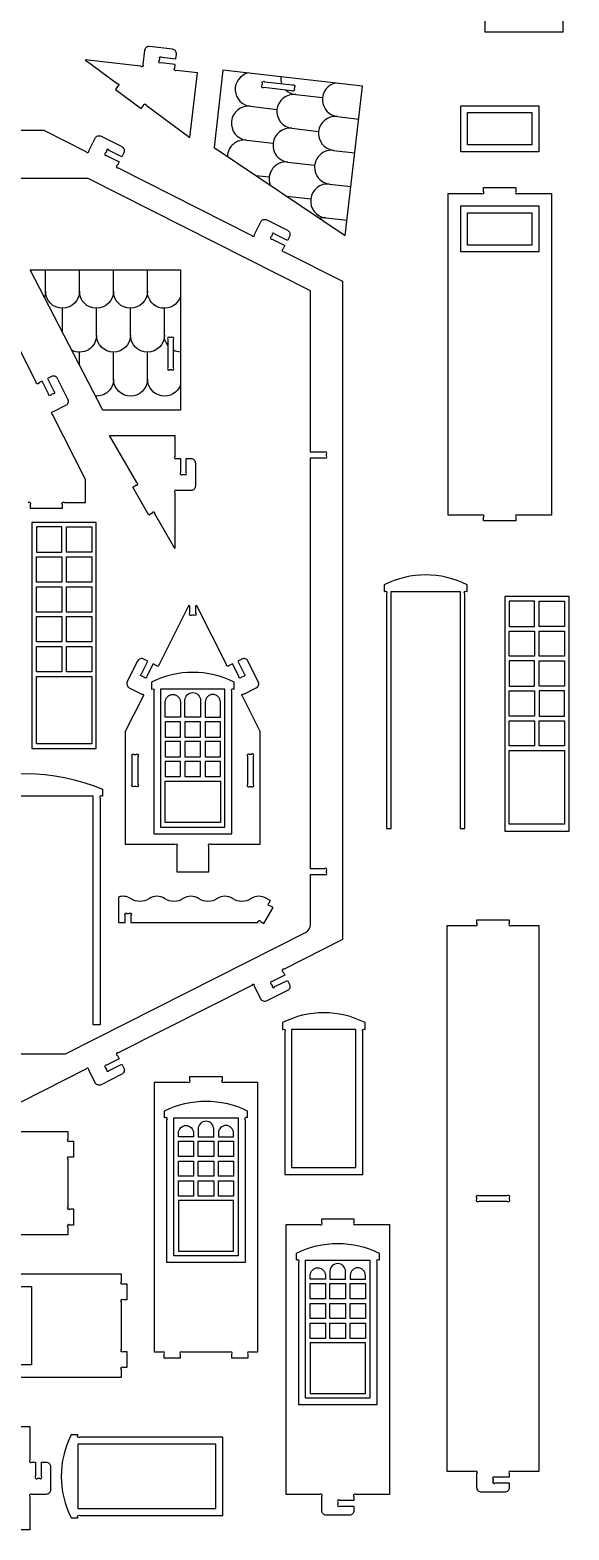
# Model space of a CAD drawing. Extents: x -923 to 1153, y -842 to 974.
# Drawn here: x 832 to 1113, y -828 to -45 of the extents above; entities that cross this region are included whole.
import ezdxf

# ---------------------------------------------------------------- set-up
doc = ezdxf.new("R2010")
doc.units = 0
doc.header["$MEASUREMENT"] = 0
doc.layers.get('0').update_dxf_attribs({"linetype": 'CONTINUOUS'})

msp = doc.modelspace()

# ---------------------------------------------------------------- linework, layer by layer
for points in [[(1068.08, 29.57), (1068.22, 29.57, -1), (1069.28, 28.51), (1069.28, -46.03), (1110.08, -46.03), (1110.08, 28.51, -1), (1111.14, 29.57), (1111.28, 29.57), (1111.28, 33.17, 0.238913), (1068.08, 33.17)], [(919.05, -67.41), (908.18, -66.16, -1), (907.25, -64.98), (907.47, -63.06), (900.18, -62.22, -1), (899.25, -61.04), (899.35, -60.17, -1), (900.53, -59.24), (907.82, -60.08), (908.09, -57.69, 0.414214), (905.98, -55.03), (894.06, -53.66, 0.414214), (891.4, -55.77), (890.56, -63.06, -1), (889.39, -63.99), (860.48, -60.66), (877.16, -73.04, -1), (877.38, -74.52), (876.22, -76.08), (889.72, -86.09), (890.87, -84.53, -1), (892.35, -84.31), (915.16, -101.22)], [(968.42, -76.72), (953.84, -75.04, -1), (952.91, -73.87), (953.01, -72.99, -1), (954.18, -72.06), (968.76, -73.74, -1), (969.7, -74.92), (969.6, -75.79, -1)], [(1050, -130.33), (1067.53, -130.33, 1), (1068.59, -129.27), (1068.59, -127.33), (1085.39, -127.33), (1085.39, -128.83), (1085.39, -129.27, 1), (1086.45, -130.33), (1103.98, -130.33), (1103.98, -298.33), (1086.45, -298.33, 1), (1085.39, -299.39), (1085.39, -301.33), (1068.59, -301.33), (1068.59, -299.39, 1), (1067.53, -298.33), (1050, -298.33)], [(903.61, -206.6), (903.61, -221.28, 1), (904.67, -222.34), (905.55, -222.34, 1), (906.61, -221.28), (906.61, -206.6, 1), (905.55, -205.54), (904.67, -205.54, 1)], [(907.21, -256.71), (907.21, -267.65, 1), (908.27, -268.71), (910.21, -268.71), (910.21, -276.05, 1), (911.27, -277.11), (912.15, -277.11, 1), (913.21, -276.05), (913.21, -268.71), (915.61, -268.71, -0.414214), (918.01, -271.11), (918.01, -283.11, -0.414214), (915.61, -285.51), (908.27, -285.51, 1), (907.21, -286.57), (907.21, -315.66), (896.83, -297.68, 1), (895.38, -297.29), (893.7, -298.26), (885.3, -283.71), (886.98, -282.74, 1), (887.37, -281.29), (873.18, -256.71)], [(1020.3, -461.86), (1020.3, -338.26), (1056.3, -338.26), (1056.3, -461.86), (1058.7, -461.86), (1058.7, -339.32, -1), (1059.76, -338.26), (1059.9, -338.26), (1059.9, -334.66, 0.238913), (1016.7, -334.66), (1016.7, -338.26), (1016.84, -338.26, -1), (1017.9, -339.32), (1017.9, -461.86)], [(881.4, -470.17), (907.19, -470.17, -1), (908.25, -471.23), (908.25, -484.57), (925.05, -484.57), (925.05, -471.23, -1), (926.11, -470.17), (951.9, -470.17), (951.9, -411.22), (942.79, -393.18, -1), (943.26, -391.76), (949.81, -388.45, 0.414214), (950.87, -385.23), (945.47, -374.51, 0.414214), (942.24, -373.45), (940.1, -374.53), (943.41, -381.09, -1), (942.94, -382.51), (942.15, -382.91, -1), (940.73, -382.44), (937.42, -375.89), (935.69, -376.76, -1), (934.27, -376.29), (918.84, -345.73), (918.15, -345.73), (918.15, -349.47, -1), (917.09, -350.53), (916.21, -350.53, -1), (915.15, -349.47), (915.15, -345.73), (914.45, -345.73), (899.03, -376.29, -1), (897.6, -376.76), (895.87, -375.89), (892.56, -382.44, -1), (891.14, -382.91), (890.36, -382.51, -1), (889.89, -381.09), (893.19, -374.53), (891.05, -373.45, 0.414214), (887.83, -374.51), (882.42, -385.23, 0.414214), (883.48, -388.45), (890.03, -391.76, -1), (890.5, -393.18), (881.4, -411.22)], [(895.05, -389.17), (895.19, -389.17, -1), (896.25, -390.23), (896.25, -464.77), (937.05, -464.77), (937.05, -390.23, -1), (938.11, -389.17), (938.25, -389.17), (938.25, -385.57, 0.238913), (895.05, -385.57)], [(912.57, -403.83), (912.57, -395.05, -1), (920.73, -395.05), (920.73, -403.83)], [(910.17, -395.91), (910.17, -403.83), (902.25, -403.83), (902.25, -395.91, -1)], [(923.13, -395.91), (923.13, -403.83), (931.05, -403.83), (931.05, -395.91, 1)], [(888, -424.28), (888, -438.96, -1), (886.94, -440.02), (886.06, -440.02, -1), (885, -438.96), (885, -424.28, -1), (886.06, -423.22), (886.94, -423.22, -1)], [(945.3, -424.28), (945.3, -438.96, 1), (946.36, -440.02), (947.24, -440.02, 1), (948.3, -438.96), (948.3, -424.28, 1), (947.24, -423.22), (946.36, -423.22, 1)], [(869.49, -445.07), (869.35, -445.07, 1), (868.29, -446.13), (868.29, -564.36), (864.69, -564.36), (864.69, -445.07), (793.89, -445.07), (793.89, -564.36), (790.29, -564.36), (790.29, -446.13, 1), (789.22, -445.07), (789.09, -445.07), (789.09, -441.47, -0.205755), (869.49, -441.47)], [(958.64, -503.22), (956.96, -502.25, -1), (956.57, -500.8), (957.29, -499.55, -0.068104), (955.13, -498.5, 0.300981), (947.18, -498.5, -0.300981), (937.39, -498.5, 0.300981), (929.44, -498.5, -0.300981), (919.65, -498.5, 0.300981), (911.7, -498.5, -0.300981), (901.91, -498.5, 0.300981), (893.96, -498.5, -0.300981), (884.17, -498.5, 0.236244), (877.77, -497.73), (877.77, -511.02), (881.37, -511.02), (881.37, -507.28, -1), (882.43, -506.22), (883.31, -506.22, -1), (884.37, -507.28), (884.37, -511.02), (950.67, -511.02), (950.71, -510.95, -1), (952.16, -510.56), (953.84, -511.53)], [(1049.49, -512.58), (1064.03, -512.58, 1), (1065.09, -511.52), (1065.09, -509.58), (1081.89, -509.58), (1081.89, -511.52, 1), (1082.95, -512.58), (1097.49, -512.58), (1097.49, -797.58), (1082.95, -797.58, 1), (1081.89, -798.64), (1081.89, -800.58), (1074.55, -800.58, 1), (1073.49, -801.64), (1073.49, -802.52, 1), (1074.55, -803.58), (1081.89, -803.58), (1081.89, -805.98, -0.414214), (1079.49, -808.38), (1067.49, -808.38, -0.414214), (1065.09, -805.98), (1065.09, -798.64, 1), (1064.03, -797.58), (1049.49, -797.58)], [(963.46, -566.89), (963.6, -566.89, -1), (964.66, -567.95), (964.66, -642.49), (1005.46, -642.49), (1005.46, -567.95, -1), (1006.52, -566.89), (1006.66, -566.89), (1006.66, -563.29, 0.238913), (963.46, -563.29)], [(896.56, -594.38), (914.08, -594.38, 1), (915.14, -593.32), (915.14, -591.38), (931.94, -591.38), (931.94, -592.88), (931.94, -593.32, 1), (933.01, -594.38), (950.53, -594.38), (950.53, -735.38), (946.5, -735.38, 1), (945.44, -736.44), (945.44, -738.38), (937.04, -738.38), (937.04, -736.44, 1), (935.98, -735.38), (911.11, -735.38, 1), (910.05, -736.44), (910.05, -738.38), (901.65, -738.38), (901.65, -736.44, 1), (900.59, -735.38), (896.56, -735.38)], [(945.14, -612.98), (945.01, -612.98, 1), (943.94, -614.04), (943.94, -688.58), (903.14, -688.58), (903.14, -614.04, 1), (902.08, -612.98), (901.94, -612.98), (901.94, -609.38, -0.238913), (945.14, -609.38)], [(917.06, -620.92), (917.06, -622.84), (909.14, -622.84), (909.14, -620.92, -1)], [(927.62, -622.84), (927.62, -618.86, 1), (919.46, -618.86), (919.46, -622.84)], [(930.02, -620.92), (930.02, -622.84), (937.94, -622.84), (937.94, -620.92, 1)], [(710.32, -674.04), (710.32, -656.51, 1), (709.26, -655.45), (707.32, -655.45), (707.32, -638.65), (708.82, -638.65), (709.26, -638.65, 1), (710.32, -637.59), (710.32, -620.06), (851.32, -620.06), (851.32, -624.09, 1), (852.38, -625.15), (854.32, -625.15), (854.32, -633.55), (852.38, -633.55, 1), (851.32, -634.62), (851.32, -659.48, 1), (852.38, -660.54), (854.32, -660.54), (854.32, -668.94), (852.38, -668.94, 1), (851.32, -670), (851.32, -674.04)], [(1066.15, -653.58), (1080.83, -653.58, -1), (1081.89, -654.64), (1081.89, -655.52, -1), (1080.83, -656.58), (1066.15, -656.58, -1), (1065.09, -655.52), (1065.09, -654.64, -1)], [(1000.79, -665.69), (1000.79, -667.63, 1), (1001.85, -668.69), (1019.38, -668.69), (1019.38, -809.69), (1001.85, -809.69, 1), (1000.79, -810.75), (1000.79, -812.69), (993.45, -812.69, 1), (992.39, -813.75), (992.39, -814.63, 1), (993.45, -815.69), (1000.79, -815.69), (1000.79, -818.09, -0.414214), (998.39, -820.49), (986.39, -820.49, -0.414214), (983.99, -818.09), (983.99, -810.75, 1), (982.93, -809.69), (965.41, -809.69), (965.41, -668.69), (982.93, -668.69, 1), (983.99, -667.63), (983.99, -665.69)], [(1013.99, -687.29), (1013.85, -687.29, 1), (1012.79, -688.35), (1012.79, -762.89), (971.99, -762.89), (971.99, -688.35, 1), (970.93, -687.29), (970.79, -687.29), (970.79, -683.69, -0.238913), (1013.99, -683.69)], [(996.47, -697.15), (996.47, -693.17, 1), (988.31, -693.17), (988.31, -697.15)], [(711.18, -748.46), (711.18, -730.93, 1), (710.12, -729.87), (708.18, -729.87), (708.18, -713.07), (709.68, -713.07), (710.12, -713.07, 1), (711.18, -712.01), (711.18, -694.48), (879.18, -694.48), (879.18, -698.52, 1), (880.24, -699.58), (882.18, -699.58), (882.18, -707.98), (880.24, -707.98, 1), (879.18, -709.04), (879.18, -733.9, 1), (880.24, -734.96), (882.18, -734.96), (882.18, -743.36), (880.24, -743.36, 1), (879.18, -744.42), (879.18, -748.46)], [(985.91, -695.23), (985.91, -697.15), (977.99, -697.15), (977.99, -695.23, -1)], [(998.87, -695.23), (998.87, -697.15), (1006.79, -697.15), (1006.79, -695.23, 1)], [(756.78, -699.87), (756.78, -700.01, 1), (757.84, -701.07), (832.38, -701.07), (832.38, -741.87), (757.84, -741.87, 1), (756.78, -742.93), (756.78, -743.07), (753.18, -743.07, -0.238913), (753.18, -699.87)], [(687.56, -792.77), (689.5, -792.77, 1), (690.56, -791.71), (690.56, -774.19), (831.56, -774.19), (831.56, -791.71, 1), (832.62, -792.77), (834.56, -792.77), (834.56, -800.11, 1), (835.62, -801.17), (836.5, -801.17, 1), (837.56, -800.11), (837.56, -792.77), (839.96, -792.77, -0.414214), (842.36, -795.17), (842.36, -807.17, -0.414214), (839.96, -809.57), (832.62, -809.57, 1), (831.56, -810.64), (831.56, -828.16), (690.56, -828.16), (690.56, -810.64, 1), (689.5, -809.57), (687.56, -809.57)], [(856.68, -821.76), (856.68, -821.62, -1), (857.74, -820.56), (932.28, -820.56), (932.28, -779.76), (857.74, -779.76, -1), (856.68, -778.7), (856.68, -778.56), (853.08, -778.56, 0.238913), (853.08, -821.76)]]:
    msp.add_lwpolyline(points, format="xyb", close=True)
for points in [[(932.42, -65.93), (927.77, -106.3), (996.31, -152.25), (1005.29, -74.32)], [(1056.59, -84.56), (1097.39, -84.56), (1097.39, -108.56), (1056.59, -108.56)], [(1093.79, -104.96), (1060.19, -104.96), (1060.19, -88.16), (1093.79, -88.16)], [(1056.59, -136.92), (1097.39, -136.92), (1097.39, -160.92), (1056.59, -160.92)], [(1093.79, -157.32), (1060.19, -157.32), (1060.19, -140.52), (1093.79, -140.52)], [(910.21, -243.6), (869.58, -243.6), (831.77, -170.24), (910.21, -170.24)], [(866.23, -302.09), (832.63, -302.09), (832.63, -420.18), (866.23, -420.18)], [(835.03, -317.69), (848.23, -317.69), (848.23, -304.49), (835.03, -304.49)], [(863.83, -317.69), (850.63, -317.69), (850.63, -304.49), (863.83, -304.49)], [(835.03, -333.29), (835.03, -320.09), (848.23, -320.09), (848.23, -333.29)], [(863.83, -333.29), (850.63, -333.29), (850.63, -320.09), (863.83, -320.09)], [(835.03, -335.69), (848.23, -335.69), (848.23, -348.89), (835.03, -348.89)], [(850.63, -348.89), (850.63, -335.69), (863.83, -335.69), (863.83, -348.89)], [(1113.18, -340.83), (1079.58, -340.83), (1079.58, -463.23), (1113.18, -463.23)], [(1095.18, -356.43), (1095.18, -343.23), (1081.98, -343.23), (1081.98, -356.43)], [(1097.58, -343.23), (1110.78, -343.23), (1110.78, -356.43), (1097.58, -356.43)], [(848.23, -364.49), (835.03, -364.49), (835.03, -351.29), (848.23, -351.29)], [(850.63, -364.49), (850.63, -351.29), (863.83, -351.29), (863.83, -364.49)], [(1095.18, -372.03), (1081.98, -372.03), (1081.98, -358.83), (1095.18, -358.83)], [(1097.58, -372.03), (1097.58, -358.83), (1110.78, -358.83), (1110.78, -372.03)], [(848.23, -380.09), (835.03, -380.09), (835.03, -366.89), (848.23, -366.89)], [(850.63, -380.09), (850.63, -366.89), (863.83, -366.89), (863.83, -380.09)], [(1081.98, -387.63), (1095.18, -387.63), (1095.18, -374.43), (1081.98, -374.43)], [(1097.58, -387.63), (1097.58, -374.43), (1110.78, -374.43), (1110.78, -387.63)], [(863.83, -417.78), (835.03, -417.78), (835.03, -382.49), (863.83, -382.49)], [(933.45, -389.17), (899.85, -389.17), (899.85, -461.17), (933.45, -461.17)], [(1095.18, -403.23), (1081.98, -403.23), (1081.98, -390.03), (1095.18, -390.03)], [(1097.58, -403.23), (1110.78, -403.23), (1110.78, -390.03), (1097.58, -390.03)], [(902.25, -414.15), (910.17, -414.15), (910.17, -406.23), (902.25, -406.23)], [(912.57, -414.15), (920.73, -414.15), (920.73, -406.23), (912.57, -406.23)], [(923.13, -414.15), (931.05, -414.15), (931.05, -406.23), (923.13, -406.23)], [(1081.98, -405.63), (1095.18, -405.63), (1095.18, -418.83), (1081.98, -418.83)], [(1097.58, -418.83), (1097.58, -405.63), (1110.78, -405.63), (1110.78, -418.83)], [(902.25, -424.47), (910.17, -424.47), (910.17, -416.55), (902.25, -416.55)], [(912.57, -424.47), (920.73, -424.47), (920.73, -416.55), (912.57, -416.55)], [(923.13, -424.47), (931.05, -424.47), (931.05, -416.55), (923.13, -416.55)], [(1081.98, -421.23), (1110.78, -421.23), (1110.78, -459.63), (1081.98, -459.63)], [(902.25, -434.79), (910.17, -434.79), (910.17, -426.87), (902.25, -426.87)], [(912.57, -434.79), (920.73, -434.79), (920.73, -426.87), (912.57, -426.87)], [(923.13, -434.79), (931.05, -434.79), (931.05, -426.87), (923.13, -426.87)], [(931.05, -458.77), (902.25, -458.77), (902.25, -437.19), (931.05, -437.19)], [(1001.86, -566.89), (968.26, -566.89), (968.26, -638.89), (1001.86, -638.89)], [(906.74, -612.98), (940.34, -612.98), (940.34, -684.98), (906.74, -684.98)], [(917.06, -633.16), (909.14, -633.16), (909.14, -625.24), (917.06, -625.24)], [(927.62, -633.16), (919.46, -633.16), (919.46, -625.24), (927.62, -625.24)], [(937.94, -633.16), (930.02, -633.16), (930.02, -625.24), (937.94, -625.24)], [(917.06, -643.48), (909.14, -643.48), (909.14, -635.56), (917.06, -635.56)], [(927.62, -643.48), (919.46, -643.48), (919.46, -635.56), (927.62, -635.56)], [(937.94, -643.48), (930.02, -643.48), (930.02, -635.56), (937.94, -635.56)], [(917.06, -653.8), (909.14, -653.8), (909.14, -645.88), (917.06, -645.88)], [(927.62, -653.8), (919.46, -653.8), (919.46, -645.88), (927.62, -645.88)], [(937.94, -653.8), (930.02, -653.8), (930.02, -645.88), (937.94, -645.88)], [(909.14, -682.58), (937.94, -682.58), (937.94, -656.2), (909.14, -656.2)], [(975.59, -687.29), (1009.19, -687.29), (1009.19, -759.29), (975.59, -759.29)], [(985.91, -707.47), (977.99, -707.47), (977.99, -699.55), (985.91, -699.55)], [(996.47, -707.47), (988.31, -707.47), (988.31, -699.55), (996.47, -699.55)], [(1006.79, -707.47), (998.87, -707.47), (998.87, -699.55), (1006.79, -699.55)], [(985.91, -717.79), (977.99, -717.79), (977.99, -709.87), (985.91, -709.87)], [(996.47, -717.79), (988.31, -717.79), (988.31, -709.87), (996.47, -709.87)], [(1006.79, -717.79), (998.87, -717.79), (998.87, -709.87), (1006.79, -709.87)], [(985.91, -728.11), (977.99, -728.11), (977.99, -720.19), (985.91, -720.19)], [(996.47, -728.11), (988.31, -728.11), (988.31, -720.19), (996.47, -720.19)], [(1006.79, -728.11), (998.87, -728.11), (998.87, -720.19), (1006.79, -720.19)], [(977.99, -756.89), (1006.79, -756.89), (1006.79, -730.51), (977.99, -730.51)], [(856.68, -783.36), (856.68, -816.96), (928.68, -816.96), (928.68, -783.36)]]:
    msp.add_lwpolyline(points, close=True)
for points in [[(945.58, -67.45, 0.837253), (946.66, -84.88, 1), (944.63, -102.5, 0.437228), (934.76, -110.99)], [(962.59, -69.41, 0.106398), (963.16, -73.1)], [(965.34, -76.37, 0.162473), (970.43, -78.74, 1), (968.4, -96.37, 1), (966.37, -113.99, 0.561627), (957.06, -125.94)], [(991.42, -72.73, 0.853828), (992.17, -90.23, 1), (990.14, -107.86, 1), (988.1, -125.48, 1), (986.07, -143.1, 0.088868), (982.95, -143.3)], [(814.89, -97.4), (838.78, -97.4), (860.85, -108.54, 1), (862.28, -108.07), (865.59, -101.52, -0.414214), (868.81, -100.46), (879.52, -105.87, -0.414214), (880.58, -109.09), (879.5, -111.23), (872.95, -107.93, 1), (871.53, -108.39), (871.13, -109.18, 1), (871.6, -110.6), (878.15, -113.91), (877.28, -115.64, 1), (877.75, -117.07), (947.44, -152.25, 1), (948.87, -151.78), (952.17, -145.23, -0.414214), (955.4, -144.17), (966.11, -149.58, -0.414214), (967.17, -152.8), (966.09, -154.94), (959.54, -151.64, 1), (958.11, -152.1), (957.72, -152.89, 1), (958.19, -154.31), (964.74, -157.62), (963.86, -159.35, 1), (964.33, -160.78), (994.89, -176.2), (994.89, -519.93), (964.33, -535.35, 1), (963.86, -536.78), (964.74, -538.51), (958.19, -541.82, 1), (957.72, -543.24), (958.11, -544.03, 1), (959.54, -544.49), (966.09, -541.19), (967.17, -543.33, -0.414214), (966.11, -546.55), (955.4, -551.96, -0.414214), (952.17, -550.9), (948.87, -544.35, 1), (947.44, -543.88), (877.75, -579.06, 1), (877.28, -580.49), (878.15, -582.22), (871.6, -585.53, 1), (871.13, -586.95), (871.53, -587.74, 1), (872.95, -588.2), (879.5, -584.9), (880.58, -587.04, -0.414214), (879.52, -590.26), (868.81, -595.67, -0.414214), (865.59, -594.61), (862.28, -588.06, 1), (860.85, -587.59), (826.89, -604.73)], [(814.89, -579.54), (850.17, -579.54), (975.45, -516.3, 0.283043), (978.09, -512.01), (978.09, -485.9), (985.43, -485.9, 1), (986.49, -484.84), (986.49, -483.96, 1), (985.43, -482.9), (978.09, -482.9), (978.09, -268.4), (985.43, -268.4, 1), (986.49, -267.34), (986.49, -266.46, 1), (985.43, -265.4), (978.09, -265.4), (978.09, -181.17), (862.06, -122.59), (814.89, -122.59)], [(830.66, -291.66, -1), (831.72, -292.72), (831.72, -294.66), (848.52, -294.66), (848.52, -292.72, -1), (849.58, -291.66), (860.52, -291.66), (860.52, -279.66), (843.38, -245.7, -1), (843.85, -244.27), (850.4, -240.97, 0.414214), (851.46, -237.74), (846.05, -227.03, 0.414214), (842.83, -225.97), (840.68, -227.05), (843.99, -233.6, -1), (843.52, -235.03), (842.74, -235.42, -1), (841.31, -234.95), (838.01, -228.4), (836.27, -229.28, -1), (834.85, -228.81), (799.19, -158.16)], [(910.21, -184.21, -0.853828), (892.91, -181.46, -1), (875.17, -181.46, -1), (857.43, -181.46, -1), (839.69, -181.46, -0.088868), (839.14, -184.54)], [(903.61, -209.7, -0.162473), (901.84, -204.37, -1), (884.1, -204.37, -1), (866.36, -204.37, -0.561627), (853.42, -212.25)], [(910.21, -213.23, -0.106398), (906.61, -212.24)], [(910.21, -230.35, -0.837253), (893.02, -227.28, -1), (875.28, -227.28, -0.437228), (865.72, -236.12)]]:
    msp.add_lwpolyline(points, format="xyb")
for points in [[(946.66, -84.88), (960.61, -86.48)], [(970.43, -78.74), (984.38, -80.35)], [(992.17, -90.23), (1003.31, -91.52)], [(968.4, -96.37), (982.34, -97.97)], [(944.63, -102.5), (958.58, -104.11)], [(990.14, -107.86), (1001.28, -109.14)], [(966.37, -113.99), (980.31, -115.6)], [(949.59, -120.93), (956.55, -121.73)], [(965.77, -131.78), (978.28, -133.22)], [(988.1, -125.48), (999.25, -126.76)], [(986.07, -143.1), (997.22, -144.39)], [(839.69, -181.46), (839.69, -170.24)], [(857.43, -181.46), (857.43, -170.24)], [(875.17, -181.46), (875.17, -170.24)], [(892.91, -181.46), (892.91, -170.24)], [(848.62, -202.93), (848.62, -190.33)], [(866.36, -204.37), (866.36, -190.33)], [(884.1, -204.37), (884.1, -190.33)], [(901.84, -204.37), (901.84, -190.33)], [(857.54, -220.25), (857.54, -213.24)], [(875.28, -227.28), (875.28, -213.24)], [(893.02, -227.28), (893.02, -213.24)]]:
    msp.add_lwpolyline(points)

doc.saveas('drawing.dxf')
